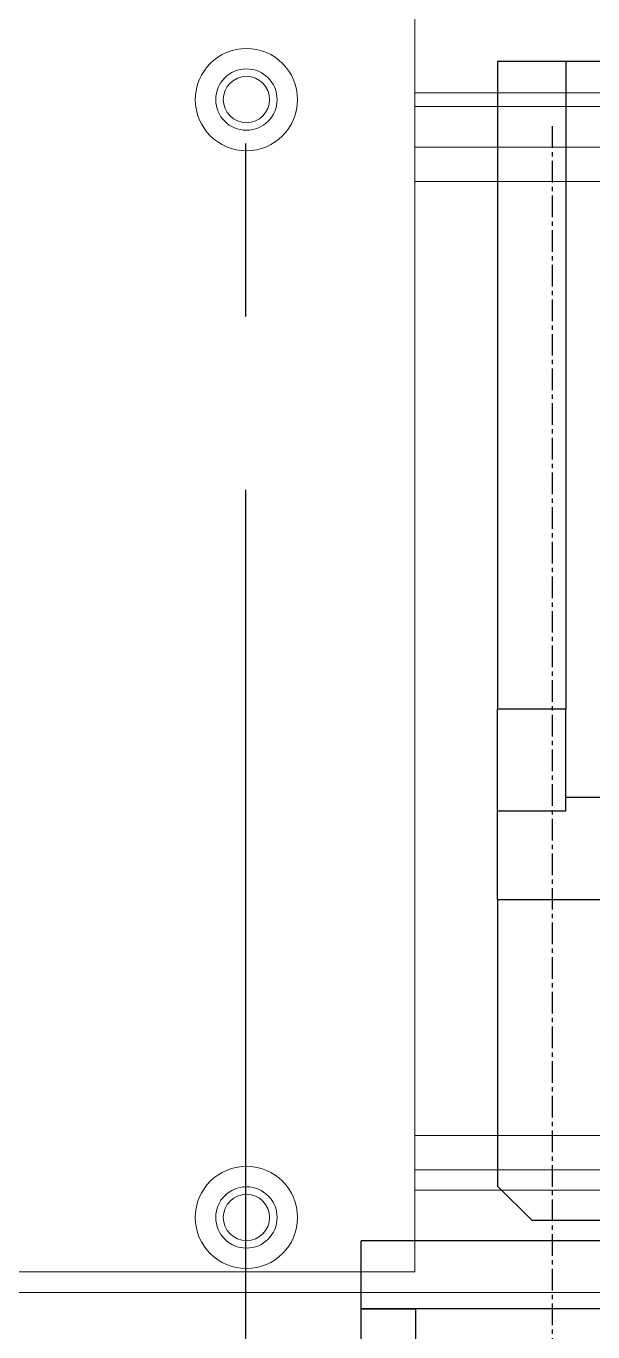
# Model space of a CAD drawing. Extents: x 500 to 100500, y -14500 to 21140.
# Drawn here: x 7954.5 to 8037.6, y -5608.4 to -5416.8 of the extents above; entities that cross this region are included whole.
import ezdxf

# ---------------------------------------------------------------- set-up
doc = ezdxf.new("R2010")
doc.units = 0
doc.linetypes.add('CENTER', pattern=[10.16, 6.35, -1.27, 1.27, -1.27])
doc.layers.get('0').update_dxf_attribs({"linetype": 'CONTINUOUS'})
for name, color, linetype in [('Center', 1, 'CENTER'), ('D', 7, 'CONTINUOUS'), ('SLD-0', 7, 'CONTINUOUS')]:
    doc.layers.add(name, color=color, linetype=linetype)

# ---------------------------------------------------------------- blocks, each defined once
blk = doc.blocks.new('KZXCVASDF123')
at = {"color": 7, "linetype": 'Continuous', "lineweight": 18}
for p, q in [((-57059.57, -66482.67, 21.36), (-57059.57, -66277.67, 21.36)), ((-56564.38, -66309.67, 21.36), (-57059.57, -66309.67, 21.36)), ((-57059.57, -66311.67, 21.36), (-56566.88, -66311.67, 21.36)), ((-56235.07, -66317.67, 21.36), (-57059.57, -66317.67, 21.36)), ((-57059.57, -66322.67, 21.36), (-56255.07, -66322.67, 21.36)), ((-57059.57, -66462.67, 21.36), (-56255.07, -66462.67, 21.36)), ((-56273.07, -66467.67, 21.36), (-57059.57, -66467.67, 21.36)), ((-57059.57, -66470.67, 21.36), (-56268.07, -66470.67, 21.36)), ((-57459.57, -66482.67, 21.36), (-57059.57, -66482.67, 21.36)), ((-58754.07, -66485.67, 21.36), (-56215.07, -66485.67, 21.36))]:
    blk.add_line(p, q, dxfattribs=at)
for centre, radius in [((-57084.26, -66310.67, 21.36), 7.5), ((-57084.26, -66310.67, 21.36), 4.5), ((-57084.26, -66310.67, 21.36), 3.4), ((-57084.26, -66474.67, 21.36), 7.5), ((-57084.26, -66474.67, 21.36), 4.5), ((-57084.26, -66474.67, 21.36), 3.4)]:
    blk.add_circle(centre, radius, dxfattribs=at)
blk = doc.blocks.new('KJ특성 TURN')
at = {"layer": 'Center', "ltscale": 0.5}
blk.add_line((9120.78, -70830.59), (9120.78, -71399.09), dxfattribs=at)
at = {"layer": 'SLD-0'}
for p, q in [((9112.78, -70821.09), (9112.78, -70916.09)), ((9122.78, -70821.09), (9112.78, -70821.09)), ((9272.78, -70821.09), (9122.78, -70821.09)), ((9122.78, -70821.09), (9122.78, -70916.09)), ((9122.78, -70916.09), (9112.78, -70916.09)), ((9112.78, -70931.09), (9112.78, -70916.09)), ((9122.78, -70929.09), (9122.78, -70916.09)), ((9178.78, -70929.09), (9122.78, -70929.09)), ((9122.78, -70931.09), (9122.78, -70929.09)), ((9122.78, -70931.09), (9112.78, -70931.09)), ((9112.78, -70944.09), (9112.78, -70931.09)), ((9112.78, -70944.09), (9112.78, -70986.09)), ((9160.09, -70944.09), (9112.78, -70944.09)), ((9112.78, -70986.09), (9117.78, -70991.09)), ((9117.78, -70991.09), (9154.87, -70991.09)), ((9092.78, -71004.09), (9092.78, -70994.09)), ((9147.78, -70994.09), (9092.78, -70994.09)), ((9147.78, -71004.09), (9092.78, -71004.09)), ((9092.78, -71044.09), (9092.78, -71004.09)), ((9092.78, -71004.09), (9100.78, -71004.09)), ((9100.78, -71044.09), (9100.78, -71004.09))]:
    blk.add_line(p, q, dxfattribs=at)
blk = doc.blocks.new('KJVision F 2')
at = {"layer": 'Center', "color": 3, "ltscale": 20}
blk.add_line((-5386.22, -76388.32, -96.77), (-5386.22, -78093.69, -96.77), dxfattribs=at)
at = {"layer": 'Center'}
blk.add_blockref('KJ특성 TURN', (-14462, -5707.6, -96.77), dxfattribs=at)

msp = doc.modelspace()

# ---------------------------------------------------------------- block references
at = {"layer": 'Center'}
msp.add_blockref('KJVision F 2', (13372.87, 71106.65, 20.95), dxfattribs=at)
at = {"layer": 'D', "color": 1}
msp.add_blockref('KZXCVASDF123', (65071.07, 60883.04, -31.83), dxfattribs=at)

doc.saveas('drawing.dxf')
